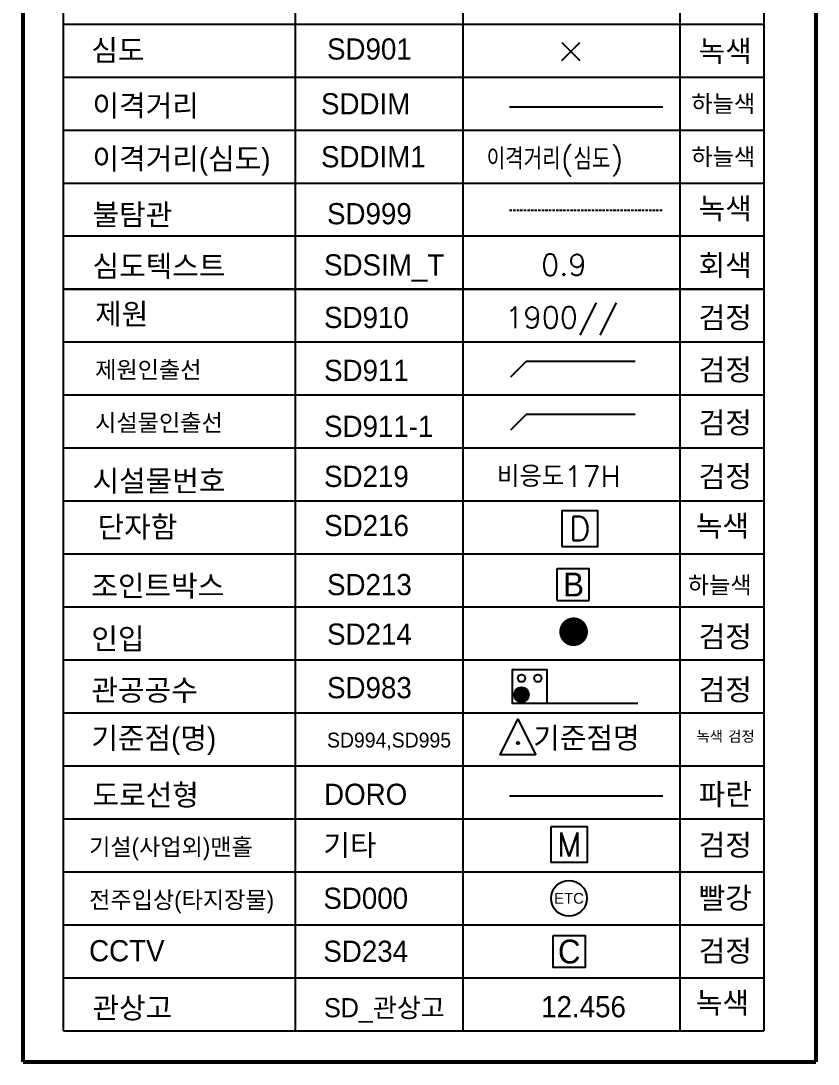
# Model space of a CAD drawing. Extents: x 195598 to 195766, y 493336 to 493776.
# Drawn here: x 195598.4 to 195765.6, y 493336 to 493554.7 of the extents above; entities that cross this region are included whole.
import ezdxf
from ezdxf.enums import TextEntityAlignment as Align

# ---------------------------------------------------------------- set-up
doc = ezdxf.new("R2010")
doc.units = 0
doc.header["$LTSCALE"] = 0.5
doc.header["$MEASUREMENT"] = 0
doc.linetypes.add('sd999', pattern=[1.5, 1, -0.5])
for name, color, linetype in [('DORO', 4, 'Continuous'), ('SD000', 1, 'Continuous'), ('SD100', 7, 'Continuous'), ('SD213', 4, 'Continuous'), ('SD214', 7, 'Continuous'), ('sd216', 3, 'Continuous'), ('SD219', 7, 'Continuous'), ('SD234', 7, 'Continuous'), ('SD901', 3, 'Continuous'), ('SD910', 7, 'Continuous'), ('SD911', 7, 'Continuous'), ('SD983', 7, 'Continuous'), ('SD994', 3, 'Continuous'), ('SD995', 7, 'Continuous'), ('SD999', 1, 'sd999'), ('SD_관상고', 3, 'Continuous'), ('SDDIM', 4, 'Continuous'), ('SDDIM1', 4, 'Continuous'), ('SDSIM_T', 9, 'Continuous'), ('기타', 7, 'Continuous'), ('통신범례외곽', 7, 'Continuous')]:
    doc.layers.add(name, color=color, linetype=linetype)
doc.styles.add('GHS', font='romans', dxfattribs={"bigfont": 'ghs'})
doc.styles.add('NGSW', font='romans.shx', dxfattribs={"bigfont": 'ngsw.shx'})
doc.styles.get("Standard").update_dxf_attribs({"font": 'arial.ttf'})
doc.styles.add('굴림', font='')
doc.styles.get('굴림').set_extended_font_data('Gulim')

# ---------------------------------------------------------------- blocks, each defined once
blk = doc.blocks.new('sd216')
at = {"layer": 'sd216', "color": 0}
blk.add_lwpolyline([(-0.75, -0.75), (0.75, -0.75), (0.75, 0.75), (-0.75, 0.75)], close=True, dxfattribs=at)
at = {"layer": 'sd216', "color": 0, "style": 'GHS'}
blk.add_text('D', height=1, dxfattribs=at).set_placement((0, 0), align=Align.MIDDLE_CENTER)
blk = doc.blocks.new('SD901')
at = {"layer": 'SD901', "flags": 128}
for points in [[(-0.1875, 0.1875), (0.1875, -0.1875)], [(-0.1875, -0.1875), (0.1875, 0.1875)]]:
    blk.add_lwpolyline(points, dxfattribs=at)
blk = doc.blocks.new('SD213')
at = {"layer": 'SD213', "color": 0, "flags": 128}
for points in [[(-0.687, -0.669), (-0.687, 0.675)], [(-0.687, 0.675), (0.657, 0.675)], [(0.657, -0.669), (0.657, 0.675)], [(-0.687, -0.669), (0.657, -0.669)]]:
    blk.add_lwpolyline(points, dxfattribs=at)
at = {"layer": 'SD213', "color": 0, "style": '굴림'}
blk.add_text('B', height=1, rotation=0, dxfattribs=at).set_placement((0, 0), align=Align.MIDDLE_CENTER)
blk = doc.blocks.new('SD214')
at = {"layer": 'SD214', "color": 0, "linetype": 'ByBlock', "const_width": 0.6}
blk.add_lwpolyline([(0.078, -0.29, 1), (-0.078, 0.29, 1)], format="xyb", close=True, dxfattribs=at)
blk = doc.blocks.new('SD994')
at = {"layer": 'SD994'}
h = blk.add_hatch(color=256, dxfattribs=at)
edge = h.paths.add_edge_path()
edge.add_arc((0, 0), 0.05, 0, 360)
blk.add_lwpolyline([(0.75, -0.5), (-0.75, -0.5), (0, 1)], close=True, dxfattribs=at)
blk.add_circle((0, 0), 0.05, dxfattribs=at)
blk = doc.blocks.new('기타')
at = {"layer": '기타', "color": 0}
blk.add_lwpolyline([(-0.75, 0.75), (0.75, 0.75), (0.75, -0.75), (-0.75, -0.75)], close=True, dxfattribs=at)
at = {"layer": '기타', "color": 0, "style": 'GHS'}
blk.add_text('M', height=1, dxfattribs=at).set_placement((0, 0), align=Align.MIDDLE_CENTER)
blk = doc.blocks.new('SD234')
at = {"layer": 'SD234', "color": 0}
blk.add_lwpolyline([(-0.672, 0.672), (0.672, 0.672), (0.672, -0.672), (-0.672, -0.672)], close=True, dxfattribs=at)
at = {"layer": 'SD234', "color": 0, "style": '굴림'}
blk.add_text('C', height=1, dxfattribs=at).set_placement((0, 0), align=Align.MIDDLE_CENTER)
blk = doc.blocks.new('SD000')
at = {"layer": 'SD000', "color": 0}
blk.add_circle((0, 0), 0.75, dxfattribs=at)
blk.add_text('ETC', height=0.45, dxfattribs=at).set_placement((0, 0), align=Align.MIDDLE_CENTER)

msp = doc.modelspace()

# ---------------------------------------------------------------- hatches: boundary and pattern name
at = {"layer": 'SD983', "linetype": 'Continuous'}
h = msp.add_hatch(dxfattribs=at)
h.set_pattern_fill('ANSI31', color=256, scale=3.109382, angle=109.1635, style=0)
h.set_pattern_definition([(154.163530958, (1447699.6907, 409073.70163), (-0.169385195, -0.34982168957), [])])
edge = h.paths.add_edge_path()
edge.add_arc((195703.37, 493413.47), 1.55, 0, 360)

# ---------------------------------------------------------------- linework, layer by layer
at = {"layer": 'DORO', "flags": 128}
msp.add_lwpolyline([(195700.86, 493392.26), (195732.99, 493392.26)], dxfattribs=at)
at = {"layer": 'SD911', "flags": 128}
for points in [[(195701.15, 493480.09), (195704.43, 493483.37), (195727.17, 493483.37)], [(195701.15, 493468.99), (195704.43, 493472.27), (195727.17, 493472.27)]]:
    msp.add_lwpolyline(points, dxfattribs=at)
at = {"layer": 'SD983', "linetype": 'Continuous'}
msp.add_lwpolyline([(195727.73, 493411.61), (195708.66, 493411.61), (195701.51, 493411.61), (195701.51, 493418.76), (195708.66, 493418.76), (195708.66, 493411.61)], dxfattribs=at)
for centre, radius in [((195703.37, 493416.89), 0.777), ((195706.79, 493416.89), 0.777), ((195703.37, 493413.47), 1.55)]:
    msp.add_circle(centre, radius, dxfattribs=at)
at = {"layer": 'SD999', "flags": 128}
msp.add_lwpolyline([(195700.86, 493514.98), (195732.99, 493514.98)], dxfattribs=at)
at = {"layer": 'SDDIM1', "flags": 128}
msp.add_lwpolyline([(195700.86, 493536.62), (195732.99, 493536.62)], dxfattribs=at)
at = {"layer": '통신범례외곽', "const_width": 0.888, "flags": 128}
for points in [[(195598.87, 493336.47), (195598.87, 493712.11), (195765.11, 493712.11), (195765.11, 493336.47)], [(195765.11, 493336.47), (195598.87, 493336.47)]]:
    msp.add_lwpolyline(points, dxfattribs=at)
at = {"layer": '통신범례외곽', "flags": 128}
for points in [[(195607.35, 493343), (195607.35, 493687.26), (195754.14, 493687.26), (195754.14, 493343)], [(195655.89, 493687.26), (195655.89, 493343)], [(195691.06, 493687.26), (195691.06, 493343)], [(195736.56, 493687.26), (195736.56, 493343)], [(195607.35, 493554), (195754.14, 493554)], [(195607.35, 493542.89), (195754.14, 493542.89)], [(195607.35, 493531.79), (195754.14, 493531.79)], [(195607.35, 493520.68), (195754.14, 493520.68)], [(195607.35, 493509.58), (195754.14, 493509.58)], [(195754.14, 493498.47), (195607.35, 493498.47)], [(195607.35, 493498.47), (195754.14, 493498.47)], [(195607.35, 493487.37), (195754.14, 493487.37)], [(195607.35, 493476.26), (195754.14, 493476.26)], [(195607.35, 493465.16), (195754.14, 493465.16)], [(195607.35, 493454.05), (195754.14, 493454.05)], [(195607.35, 493454.05), (195754.14, 493454.05)], [(195607.35, 493442.95), (195754.14, 493442.95)], [(195607.35, 493431.84), (195754.14, 493431.84)], [(195607.35, 493420.74), (195754.14, 493420.74)], [(195607.35, 493409.63), (195754.14, 493409.63)], [(195607.35, 493409.63), (195754.14, 493409.63)], [(195607.35, 493409.63), (195754.14, 493409.63)], [(195607.35, 493398.53), (195754.14, 493398.53)], [(195607.35, 493387.42), (195754.14, 493387.42)], [(195607.35, 493387.42), (195754.14, 493387.42)], [(195607.35, 493387.42), (195754.14, 493387.42)], [(195607.35, 493376.32), (195754.14, 493376.32)], [(195607.35, 493376.32), (195754.14, 493376.32)], [(195607.35, 493376.32), (195754.14, 493376.32)], [(195607.35, 493365.21), (195754.14, 493365.21)], [(195607.35, 493354.11), (195754.14, 493354.11)], [(195607.35, 493343), (195754.14, 493343)]]:
    msp.add_lwpolyline(points, dxfattribs=at)

# ---------------------------------------------------------------- block references
at = {"layer": 'SD000', "color": 1, "xscale": 5, "yscale": 5, "zscale": 5}
msp.add_blockref('SD000', (195713.32, 493370.77), dxfattribs=at)
at = {"layer": 'SD213', "xscale": 5, "yscale": 5, "zscale": 5}
msp.add_blockref('SD213', (195714.29, 493436.54), dxfattribs=at)
at = {"layer": 'SD214', "xscale": 5, "yscale": 5, "zscale": 5}
msp.add_blockref('SD214', (195714.29, 493426.64), dxfattribs=at)
at = {"layer": 'sd216', "xscale": 5, "yscale": 5, "zscale": 5}
msp.add_blockref('sd216', (195715.59, 493448.26), dxfattribs=at)
at = {"layer": 'SD234', "xscale": 5, "yscale": 5, "zscale": 5}
msp.add_blockref('SD234', (195713.37, 493359.62), dxfattribs=at)
at = {"layer": 'SD901', "xscale": 10, "yscale": 10, "zscale": 10}
msp.add_blockref('SD901', (195713.7, 493548.25), dxfattribs=at)
at = {"layer": 'SD994', "color": 7, "xscale": 5, "yscale": 5, "zscale": 5}
msp.add_blockref('SD994', (195702.62, 493403.35), dxfattribs=at)
at = {"layer": '기타', "linetype": 'Continuous', "xscale": 5, "yscale": 5, "zscale": 5}
msp.add_blockref('기타', (195713.37, 493382.06), dxfattribs=at)

# ---------------------------------------------------------------- texts
at = {"layer": 'DORO', "style": '굴림'}
for s, p in [('도로선형', (195613.44, 493390.22)), ('DORO', (195661.98, 493390.35)), ('파란', (195740.51, 493390.34))]:
    msp.add_text(s, height=4.442, dxfattribs=at).set_placement(p)
at = {"layer": 'SD000', "color": 7, "style": '굴림'}
msp.add_text('전주입상(타지장물)', height=3.554, dxfattribs=at).set_placement((195612.73, 493368.67))
at = {"layer": 'SD000', "color": 1, "style": '굴림'}
msp.add_text('SD000', height=4.442, dxfattribs=at).set_placement((195661.83, 493368.56))
at = {"layer": 'SD100', "style": '굴림'}
for s, p in [('기타', (195661.83, 493379.67)), ('검정', (195740.51, 493379.73)), ('검정', (195740.51, 493357.52))]:
    msp.add_text(s, height=4.442, dxfattribs=at).set_placement(p)
at = {"layer": 'SD100', "color": 1, "style": '굴림'}
msp.add_text('빨강', height=4.442, dxfattribs=at).set_placement((195740.51, 493368.63))
at = {"layer": 'SD213', "style": '굴림'}
for s, height, p in [('조인트박스', 4.442, (195613.2, 493434.04)), ('SD213', 4.442, (195662.6, 493434.3)), ('하늘색', 3.554, (195738.23, 493434.65))]:
    msp.add_text(s, height=height, dxfattribs=at).set_placement(p)
at = {"layer": 'SD214', "style": '굴림'}
for s, p in [('인입', (195613.2, 493422.96)), ('SD214', (195662.6, 493423.92)), ('검정', (195740.51, 493423.39))]:
    msp.add_text(s, height=4.442, dxfattribs=at).set_placement(p)
at = {"layer": 'sd216', "style": '굴림'}
for s, p in [('단자함', (195614.5, 493446.38)), ('녹색', (195739.92, 493446.59)), ('SD216', (195662.01, 493446.68)), ('녹색', (195739.92, 493346.64))]:
    msp.add_text(s, height=4.442, dxfattribs=at).set_placement(p)
at = {"layer": 'SD219'}
for s, style, p in [('시설물번호', '굴림', (195613.44, 493456.04)), ('SD219', '굴림', (195661.98, 493456.98)), ('비응도17H', 'GHS', (195698.23, 493456.98)), ('검정', '굴림', (195740.51, 493456.96))]:
    msp.add_text(s, height=4.442, dxfattribs=dict(at, style=style)).set_placement(p)
at = {"layer": 'SD234', "style": '굴림'}
for s, p in [('CCTV', (195612.73, 493357.57)), ('SD234', (195661.83, 493357.46))]:
    msp.add_text(s, height=4.442, dxfattribs=at).set_placement(p)
at = {"layer": 'SD901', "style": '굴림'}
for s, p in [('심도', (195613.2, 493546.29)), ('SD901', (195662.6, 493546.55)), ('녹색', (195740.51, 493546.13))]:
    msp.add_text(s, height=4.442, dxfattribs=at).set_placement(p)
at = {"layer": 'SD910'}
for s, style, p in [('제원', '굴림', (195613.99, 493491.02)), ('1900//', 'GHS', (195699.97, 493490.29)), ('검정', '굴림', (195740.51, 493490.28)), ('SD910', '굴림', (195661.98, 493490.29))]:
    msp.add_text(s, height=4.442, dxfattribs=dict(at, style=style)).set_placement(p)
at = {"layer": 'SD911', "style": '굴림'}
for s, height, p in [('검정', 4.442, (195740.51, 493479.32)), ('제원인출선', 3.554, (195613.99, 493479.77)), ('SD911', 4.442, (195661.98, 493479.19)), ('검정', 4.442, (195740.51, 493468.22)), ('시설물인출선', 3.554, (195613.99, 493468.66)), ('SD911-1', 4.442, (195661.98, 493467.47))]:
    msp.add_text(s, height=height, dxfattribs=at).set_placement(p)
at = {"layer": 'SD983', "style": '굴림'}
for s, p in [('관공공수', (195613.2, 493412.2)), ('SD983', (195662.6, 493412.7)), ('검정', (195740.51, 493412.28))]:
    msp.add_text(s, height=4.442, dxfattribs=at).set_placement(p)
at = {"layer": 'SD994', "style": '굴림'}
for s, height, p in [('기준점(명)', 4.442, (195613.2, 493402.12)), ('SD994,SD995', 3.1094, (195662.6, 493402.38)), ('녹색', 2.221, (195740.04, 493403.61))]:
    msp.add_text(s, height=height, dxfattribs=at).set_placement(p)
at = {"layer": 'SD995', "style": '굴림'}
for s, height, p in [('기준점명', 4.442, (195705.83, 493402.18)), ('검정', 2.221, (195746.67, 493403.61))]:
    msp.add_text(s, height=height, dxfattribs=at).set_placement(p)
at = {"layer": 'SD999', "style": '굴림'}
for s, p in [('녹색', (195740.51, 493513.11)), ('불탐관', (195613.44, 493511.85)), ('SD999', (195662.6, 493512.03))]:
    msp.add_text(s, height=4.442, dxfattribs=at).set_placement(p)
at = {"layer": 'SD_관상고', "style": '굴림'}
for s, height, p in [('관상고', 4.442, (195613.44, 493345.6)), ('SD_관상고', 4.014, (195661.98, 493345.84)), ('12.456', 4.442, (195707.48, 493345.84))]:
    msp.add_text(s, height=height, dxfattribs=at).set_placement(p)
at = {"layer": 'SDDIM'}
for s, height, style, p in [('이격거리', 4.442, '굴림', (195613.44, 493534.67)), ('SDDIM', 4.442, '굴림', (195661.34, 493535.07)), ('하늘색', 3.554, '굴림', (195738.98, 493535.52)), ('이격거리(심도)', 4.442, '굴림', (195613.44, 493523.56)), ('SDDIM1', 4.442, '굴림', (195661.34, 493523.97)), ('이격거리(심도)', 4.442, 'NGSW', (195696.06, 493523.51)), ('하늘색', 3.554, '굴림', (195738.98, 493524.42))]:
    msp.add_text(s, height=height, dxfattribs=dict(at, style=style)).set_placement(p)
at = {"layer": 'SDSIM_T'}
for s, style, p in [('심도텍스트', '굴림', (195613.44, 493501.07)), ('회색', '굴림', (195740.51, 493501.24)), ('SDSIM_T', '굴림', (195661.98, 493501.3)), ('0.9', 'GHS', (195707.48, 493501.3))]:
    msp.add_text(s, height=4.442, dxfattribs=dict(at, style=style)).set_placement(p)
at = {"layer": '기타', "linetype": 'Continuous', "style": '굴림'}
msp.add_text('기설(사업외)맨홀', height=3.554, dxfattribs=at).set_placement((195612.73, 493379.78))

doc.saveas('drawing.dxf')
